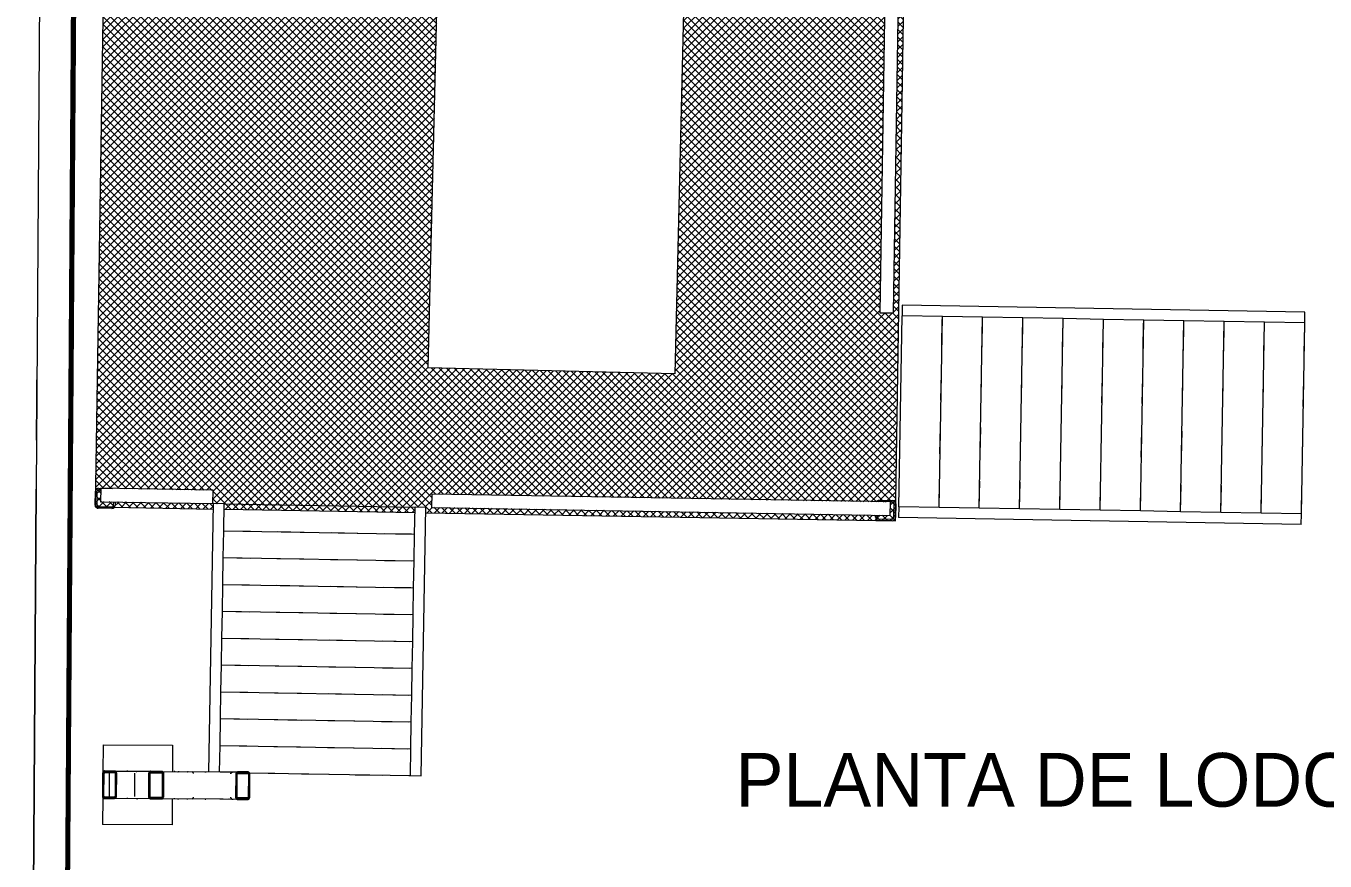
# Model space of a CAD drawing. Header units: metres. Extents: x 3 to 183, y -124 to 10.
# Drawn here: x 24.824 to 29.663, y -86.399 to -83.289 of the extents above; entities that cross this region are included whole.
import ezdxf

# ---------------------------------------------------------------- set-up
doc = ezdxf.new("R2010")
doc.units = ezdxf.units.M
doc.linetypes.add('Overhead', pattern=[0.003969, 0.002381, -0.001587])
for name, color, linetype, lineweight in [('A-FLOR', 7, 'Continuous', 9), ('A-FLOR-HRAL', 7, 'Continuous', 9), ('A-FLOR-PATT', 7, 'Continuous', 9), ('A-GENM', 7, 'Continuous', 9), ('C-TOPO', 7, 'Continuous', 9), ('G-ANNO-TEXT', 7, 'Continuous', 9), ('I-WALL', 7, 'Continuous', 9), ('M-EQPM', 7, 'Continuous', 9), ('S-COLS', 7, 'Continuous', 9), ('S-STRS', 7, 'Continuous', 9)]:
    doc.layers.add(name, color=color, linetype=linetype, lineweight=lineweight)
doc.styles.add('Century Gothic_2', font='GOTHIC.TTF', dxfattribs={"height": 0.2})

# ---------------------------------------------------------------- blocks, each defined once
blk = doc.blocks.new('YADRAN_LASQUEMAS_ARQ_MO_000_SITIO_rvt-1-NFONDO-ESTANQUE EXT')
at = {"layer": 'C-TOPO', "color": 253, "true_color": 0xaaaaaa}
for p, q in [((-99.9059, -84.675), (-99.9054, -84.6066)), ((-99.9054, -84.6066), (-99.9059, -84.675)), ((-99.9054, -84.6066), (-99.9059, -84.675)), ((-99.907, -84.8319), (-99.9059, -84.675)), ((-99.9059, -84.675), (-99.907, -84.8319)), ((-99.9059, -84.675), (-99.907, -84.8319)), ((-99.9254, -87.5602), (-99.9082, -85.0144)), ((-99.9082, -85.0144), (-99.9254, -87.5602))]:
    blk.add_line(p, q, dxfattribs=at)
blk = doc.blocks.new('FP_130-NFONDO-ESTANQUE EXT')
at = {"layer": 'A-GENM', "color": 253, "true_color": 0xaaaaaa}
blk.add_line((0.0186, -0.05), (0.1533, -0.05), dxfattribs=at)
blk = doc.blocks.new('FP_131-NFONDO-ESTANQUE EXT')
at = {"layer": 'A-GENM', "color": 253, "true_color": 0xaaaaaa}
blk.add_line((0.1533, 0.05), (0.0186, 0.05), dxfattribs=at)
blk = doc.blocks.new('FP_132-NFONDO-ESTANQUE EXT')
at = {"layer": 'A-GENM', "color": 9, "true_color": 0xaad4bf}
for p, q in [((0.0094, -0.0499), (0.0101, -0.0503)), ((0.0101, -0.0503), (0.0107, -0.0506)), ((0.0107, -0.0506), (0.0114, -0.0508)), ((0.0114, -0.0508), (0.0121, -0.051)), ((0.0121, -0.051), (0.0128, -0.0511)), ((0.149, -0.0499), (0.1496, -0.0503)), ((0.1496, -0.0503), (0.1503, -0.0506)), ((0.1503, -0.0506), (0.151, -0.0508)), ((0.151, -0.0508), (0.1517, -0.051)), ((0.1517, -0.051), (0.1524, -0.0511)), ((0.2886, -0.0499), (0.2892, -0.0503)), ((0.2892, -0.0503), (0.2899, -0.0506)), ((0.2899, -0.0506), (0.2906, -0.0508)), ((0.2906, -0.0508), (0.2913, -0.051)), ((0.2913, -0.051), (0.292, -0.0511))]:
    blk.add_line(p, q, dxfattribs=at)
blk = doc.blocks.new('FP_133-NFONDO-ESTANQUE EXT')
at = {"layer": 'A-GENM', "color": 9, "true_color": 0xaad4bf}
for p, q in [((0.099, -0.05), (0.0992, -0.0501)), ((0.0992, -0.0501), (0.0993, -0.0502)), ((0.0993, -0.0502), (0.0995, -0.0503)), ((0.0995, -0.0503), (0.0997, -0.0503)), ((0.0997, -0.0503), (0.0999, -0.0504)), ((0.0999, -0.0504), (0.1001, -0.0505)), ((0.1001, -0.0505), (0.1002, -0.0505)), ((0.1002, -0.0505), (0.1004, -0.0506)), ((0.1004, -0.0506), (0.1006, -0.0506)), ((0.1006, -0.0506), (0.1008, -0.0507)), ((0.1008, -0.0507), (0.101, -0.0507)), ((0.101, -0.0507), (0.1012, -0.0508)), ((0.1012, -0.0508), (0.1014, -0.0508)), ((0.1014, -0.0508), (0.1015, -0.0509)), ((0.1015, -0.0509), (0.1017, -0.0509)), ((0.1017, -0.0509), (0.1019, -0.051)), ((0.1019, -0.051), (0.1021, -0.051)), ((0.1021, -0.051), (0.1023, -0.051)), ((0.1023, -0.051), (0.1025, -0.051)), ((0.1025, -0.051), (0.1027, -0.0511)), ((0.1027, -0.0511), (0.1029, -0.0511)), ((0.1029, -0.0511), (0.1031, -0.0511)), ((0.1031, -0.0511), (0.1033, -0.0511)), ((0.1033, -0.0511), (0.1035, -0.0511)), ((0.1035, -0.0511), (0.1037, -0.0512)), ((0.1037, -0.0512), (0.1039, -0.0512)), ((0.1039, -0.0512), (0.104, -0.0512))]:
    blk.add_line(p, q, dxfattribs=at)
blk = doc.blocks.new('FP_134-NFONDO-ESTANQUE EXT')
at = {"layer": 'A-GENM', "color": 9, "true_color": 0xaad4bf}
for p, q in [((0.0647, -0.0511), (0.0645, -0.0512)), ((0.065, -0.0511), (0.0647, -0.0511)), ((0.0653, -0.0511), (0.065, -0.0511)), ((0.0656, -0.0511), (0.0653, -0.0511)), ((0.0658, -0.051), (0.0656, -0.0511)), ((0.0661, -0.051), (0.0658, -0.051)), ((0.0664, -0.0509), (0.0661, -0.051)), ((0.0667, -0.0508), (0.0664, -0.0509)), ((0.0669, -0.0507), (0.0667, -0.0508)), ((0.0672, -0.0506), (0.0669, -0.0507)), ((0.0674, -0.0505), (0.0672, -0.0506)), ((0.0677, -0.0504), (0.0674, -0.0505)), ((0.0679, -0.0503), (0.0677, -0.0504)), ((0.0682, -0.0502), (0.0679, -0.0503)), ((0.0684, -0.0501), (0.0682, -0.0502)), ((0.1524, -0.0511), (0.1521, -0.0512)), ((0.1527, -0.0511), (0.1524, -0.0511)), ((0.1529, -0.0511), (0.1527, -0.0511)), ((0.1532, -0.0511), (0.1529, -0.0511)), ((0.1535, -0.051), (0.1532, -0.0511)), ((0.1538, -0.051), (0.1535, -0.051)), ((0.154, -0.0509), (0.1538, -0.051)), ((0.1543, -0.0508), (0.154, -0.0509)), ((0.1546, -0.0507), (0.1543, -0.0508)), ((0.1548, -0.0506), (0.1546, -0.0507)), ((0.1551, -0.0505), (0.1548, -0.0506)), ((0.1553, -0.0504), (0.1551, -0.0505)), ((0.1556, -0.0503), (0.1553, -0.0504)), ((0.1558, -0.0502), (0.1556, -0.0503)), ((0.1561, -0.0501), (0.1558, -0.0502)), ((0.24, -0.0511), (0.2397, -0.0512)), ((0.2403, -0.0511), (0.24, -0.0511)), ((0.2406, -0.0511), (0.2403, -0.0511)), ((0.2408, -0.0511), (0.2406, -0.0511)), ((0.2411, -0.051), (0.2408, -0.0511)), ((0.2414, -0.051), (0.2411, -0.051)), ((0.2417, -0.0509), (0.2414, -0.051)), ((0.2419, -0.0508), (0.2417, -0.0509)), ((0.2422, -0.0507), (0.2419, -0.0508)), ((0.2425, -0.0506), (0.2422, -0.0507)), ((0.2427, -0.0505), (0.2425, -0.0506)), ((0.243, -0.0504), (0.2427, -0.0505)), ((0.2432, -0.0503), (0.243, -0.0504)), ((0.2435, -0.0502), (0.2432, -0.0503)), ((0.2437, -0.0501), (0.2435, -0.0502))]:
    blk.add_line(p, q, dxfattribs=at)
blk = doc.blocks.new('FP_135-NFONDO-ESTANQUE EXT')
at = {"layer": 'A-GENM', "color": 9, "true_color": 0xaad4bf}
for p, q in [((0.3103, -0.0483), (0.3091, -0.0495)), ((0.3111, -0.0469), (0.3103, -0.0483)), ((0.3117, -0.0453), (0.3111, -0.0469)), ((0.3119, -0.0436), (0.3117, -0.0453)), ((0.3078, -0.0504), (0.3063, -0.051)), ((0.3091, -0.0495), (0.3078, -0.0504)), ((0.4457, -0.0504), (0.4442, -0.051))]:
    blk.add_line(p, q, dxfattribs=at)
at = {"layer": 'A-GENM', "color": 253, "true_color": 0xaaaaaa}
blk.add_line((0.1939, -0.05), (0.4231, -0.05), dxfattribs=at)
blk = doc.blocks.new('FP_136-NFONDO-ESTANQUE EXT')
at = {"layer": 'A-GENM', "color": 253, "true_color": 0xaaaaaa}
blk.add_line((0.424, 0.05), (0.1939, 0.05), dxfattribs=at)
at = {"layer": 'A-GENM', "color": 9, "true_color": 0xaad4bf}
for p, q in [((0.3078, 0.0504), (0.3063, 0.051)), ((0.3091, 0.0495), (0.3078, 0.0504)), ((0.3103, 0.0483), (0.3091, 0.0495)), ((0.4457, 0.0504), (0.4442, 0.051)), ((0.3111, 0.0469), (0.3103, 0.0483)), ((0.3117, 0.0453), (0.3111, 0.0469)), ((0.3119, 0.0436), (0.3117, 0.0453))]:
    blk.add_line(p, q, dxfattribs=at)
blk = doc.blocks.new('FP_137-NFONDO-ESTANQUE EXT')
at = {"layer": 'A-GENM', "color": 9, "true_color": 0xaad4bf}
for p, q in [((0.0647, 0.0511), (0.0645, 0.0512)), ((0.065, 0.0511), (0.0647, 0.0511)), ((0.0653, 0.0511), (0.065, 0.0511)), ((0.0656, 0.0511), (0.0653, 0.0511)), ((0.0658, 0.051), (0.0656, 0.0511)), ((0.0661, 0.051), (0.0658, 0.051)), ((0.0664, 0.0509), (0.0661, 0.051)), ((0.0667, 0.0508), (0.0664, 0.0509)), ((0.0669, 0.0507), (0.0667, 0.0508)), ((0.0672, 0.0506), (0.0669, 0.0507)), ((0.0674, 0.0505), (0.0672, 0.0506)), ((0.0677, 0.0504), (0.0674, 0.0505)), ((0.0679, 0.0503), (0.0677, 0.0504)), ((0.0682, 0.0502), (0.0679, 0.0503)), ((0.0684, 0.0501), (0.0682, 0.0502)), ((0.1524, 0.0511), (0.1521, 0.0512)), ((0.1527, 0.0511), (0.1524, 0.0511)), ((0.1529, 0.0511), (0.1527, 0.0511)), ((0.1532, 0.0511), (0.1529, 0.0511)), ((0.1535, 0.051), (0.1532, 0.0511)), ((0.1538, 0.051), (0.1535, 0.051)), ((0.154, 0.0509), (0.1538, 0.051)), ((0.1543, 0.0508), (0.154, 0.0509)), ((0.1546, 0.0507), (0.1543, 0.0508)), ((0.1548, 0.0506), (0.1546, 0.0507)), ((0.1551, 0.0505), (0.1548, 0.0506)), ((0.1553, 0.0504), (0.1551, 0.0505)), ((0.1556, 0.0503), (0.1553, 0.0504)), ((0.1558, 0.0502), (0.1556, 0.0503)), ((0.1561, 0.0501), (0.1558, 0.0502)), ((0.24, 0.0511), (0.2397, 0.0512)), ((0.2403, 0.0511), (0.24, 0.0511)), ((0.2406, 0.0511), (0.2403, 0.0511)), ((0.2408, 0.0511), (0.2406, 0.0511)), ((0.2411, 0.051), (0.2408, 0.0511)), ((0.2414, 0.051), (0.2411, 0.051)), ((0.2417, 0.0509), (0.2414, 0.051)), ((0.2419, 0.0508), (0.2417, 0.0509)), ((0.2422, 0.0507), (0.2419, 0.0508)), ((0.2425, 0.0506), (0.2422, 0.0507)), ((0.2427, 0.0505), (0.2425, 0.0506)), ((0.243, 0.0504), (0.2427, 0.0505)), ((0.2432, 0.0503), (0.243, 0.0504)), ((0.2435, 0.0502), (0.2432, 0.0503)), ((0.2437, 0.0501), (0.2435, 0.0502))]:
    blk.add_line(p, q, dxfattribs=at)
blk = doc.blocks.new('FP_138-NFONDO-ESTANQUE EXT')
at = {"layer": 'A-GENM', "color": 9, "true_color": 0xaad4bf}
for p, q in [((0.099, 0.05), (0.0992, 0.0501)), ((0.0992, 0.0501), (0.0993, 0.0502)), ((0.0993, 0.0502), (0.0995, 0.0503)), ((0.0995, 0.0503), (0.0997, 0.0503)), ((0.0997, 0.0503), (0.0999, 0.0504)), ((0.0999, 0.0504), (0.1001, 0.0505)), ((0.1001, 0.0505), (0.1002, 0.0505)), ((0.1002, 0.0505), (0.1004, 0.0506)), ((0.1004, 0.0506), (0.1006, 0.0506)), ((0.1006, 0.0506), (0.1008, 0.0507)), ((0.1008, 0.0507), (0.101, 0.0507)), ((0.101, 0.0507), (0.1012, 0.0508)), ((0.1012, 0.0508), (0.1014, 0.0508)), ((0.1014, 0.0508), (0.1015, 0.0509)), ((0.1015, 0.0509), (0.1017, 0.0509)), ((0.1017, 0.0509), (0.1019, 0.051)), ((0.1019, 0.051), (0.1021, 0.051)), ((0.1021, 0.051), (0.1023, 0.051)), ((0.1023, 0.051), (0.1025, 0.051)), ((0.1025, 0.051), (0.1027, 0.0511)), ((0.1027, 0.0511), (0.1029, 0.0511)), ((0.1029, 0.0511), (0.1031, 0.0511)), ((0.1031, 0.0511), (0.1033, 0.0511)), ((0.1033, 0.0511), (0.1035, 0.0511)), ((0.1035, 0.0511), (0.1037, 0.0512)), ((0.1037, 0.0512), (0.1039, 0.0512)), ((0.1039, 0.0512), (0.104, 0.0512))]:
    blk.add_line(p, q, dxfattribs=at)
blk = doc.blocks.new('FP_139-NFONDO-ESTANQUE EXT')
at = {"layer": 'A-GENM', "color": 9, "true_color": 0xaad4bf}
for p, q in [((0.0094, 0.0499), (0.0101, 0.0503)), ((0.0101, 0.0503), (0.0107, 0.0506)), ((0.0107, 0.0506), (0.0114, 0.0508)), ((0.0114, 0.0508), (0.0121, 0.051)), ((0.0121, 0.051), (0.0128, 0.0511)), ((0.149, 0.0499), (0.1496, 0.0503)), ((0.1496, 0.0503), (0.1503, 0.0506)), ((0.1503, 0.0506), (0.151, 0.0508)), ((0.151, 0.0508), (0.1517, 0.051)), ((0.1517, 0.051), (0.1524, 0.0511)), ((0.2886, 0.0499), (0.2892, 0.0503)), ((0.2892, 0.0503), (0.2899, 0.0506)), ((0.2899, 0.0506), (0.2906, 0.0508)), ((0.2906, 0.0508), (0.2913, 0.051)), ((0.2913, 0.051), (0.292, 0.0511))]:
    blk.add_line(p, q, dxfattribs=at)
blk = doc.blocks.new('FP_140-NFONDO-ESTANQUE EXT')
at = {"layer": 'A-GENM', "color": 9, "true_color": 0xaad4bf}
for p, q in [((0.4508, -0.0436), (0.4508, -0.0438)), ((0.4508, -0.0438), (0.4508, -0.0439)), ((0.4508, -0.0439), (0.4509, -0.0441)), ((0.4509, -0.0441), (0.4509, -0.0442)), ((0.4509, -0.0442), (0.4509, -0.0443)), ((0.4509, -0.0443), (0.451, -0.0445)), ((0.451, -0.0445), (0.451, -0.0446)), ((0.451, -0.0446), (0.4511, -0.0448)), ((0.4511, -0.0448), (0.4511, -0.0449)), ((0.4511, -0.0449), (0.4512, -0.045)), ((0.4512, -0.045), (0.4513, -0.0452)), ((0.4513, -0.0452), (0.4513, -0.0453)), ((0.4513, -0.0453), (0.4514, -0.0455)), ((0.4514, -0.0455), (0.4515, -0.0456)), ((0.4515, -0.0456), (0.4515, -0.0457)), ((0.4515, -0.0457), (0.4516, -0.0459)), ((0.4516, -0.0459), (0.4517, -0.046)), ((0.4517, -0.046), (0.4517, -0.0461)), ((0.4517, -0.0461), (0.4518, -0.0463)), ((0.4518, -0.0463), (0.4519, -0.0464)), ((0.4519, -0.0464), (0.452, -0.0465)), ((0.452, -0.0465), (0.4521, -0.0466)), ((0.4521, -0.0466), (0.4522, -0.0468)), ((0.4522, -0.0468), (0.4523, -0.0469)), ((0.4523, -0.0469), (0.4524, -0.047)), ((0.4524, -0.047), (0.4525, -0.0472)), ((0.4525, -0.0472), (0.4526, -0.0473)), ((0.4526, -0.0473), (0.4527, -0.0474)), ((0.4527, -0.0474), (0.4528, -0.0475)), ((0.4528, -0.0475), (0.4529, -0.0476)), ((0.4529, -0.0476), (0.453, -0.0478)), ((0.453, -0.0478), (0.4531, -0.0479)), ((0.4531, -0.0479), (0.4532, -0.048)), ((0.4532, -0.048), (0.4533, -0.0481)), ((0.4533, -0.0481), (0.4534, -0.0482)), ((0.4534, -0.0482), (0.4535, -0.0483)), ((0.4535, -0.0483), (0.4537, -0.0484)), ((0.1523, -0.05), (0.1524, -0.0501)), ((0.1524, -0.0501), (0.1526, -0.0502)), ((0.1526, -0.0502), (0.1527, -0.0502)), ((0.1527, -0.0502), (0.1529, -0.0503)), ((0.1529, -0.0503), (0.153, -0.0504)), ((0.153, -0.0504), (0.1532, -0.0504)), ((0.1532, -0.0504), (0.1533, -0.0505)), ((0.1533, -0.0505), (0.1535, -0.0505)), ((0.1535, -0.0505), (0.1537, -0.0506)), ((0.1537, -0.0506), (0.1538, -0.0506)), ((0.1538, -0.0506), (0.154, -0.0507)), ((0.154, -0.0507), (0.1541, -0.0507)), ((0.1541, -0.0507), (0.1543, -0.0508)), ((0.1543, -0.0508), (0.1545, -0.0508)), ((0.1545, -0.0508), (0.1546, -0.0509)), ((0.1546, -0.0509), (0.1548, -0.0509)), ((0.1548, -0.0509), (0.155, -0.0509)), ((0.155, -0.0509), (0.1551, -0.051)), ((0.1551, -0.051), (0.1553, -0.051)), ((0.1553, -0.051), (0.1555, -0.051)), ((0.1555, -0.051), (0.1557, -0.0511)), ((0.1557, -0.0511), (0.1558, -0.0511)), ((0.1558, -0.0511), (0.156, -0.0511)), ((0.156, -0.0511), (0.1562, -0.0511)), ((0.1562, -0.0511), (0.1563, -0.0511)), ((0.1563, -0.0511), (0.1565, -0.0511)), ((0.1565, -0.0511), (0.1567, -0.0512)), ((0.1567, -0.0512), (0.1569, -0.0512)), ((0.1569, -0.0512), (0.157, -0.0512)), ((0.2535, -0.05), (0.2536, -0.0501)), ((0.2536, -0.0501), (0.2538, -0.0502)), ((0.2538, -0.0502), (0.254, -0.0502)), ((0.254, -0.0502), (0.2541, -0.0503)), ((0.2541, -0.0503), (0.2543, -0.0504)), ((0.2543, -0.0504), (0.2544, -0.0504)), ((0.2544, -0.0504), (0.2546, -0.0505)), ((0.2546, -0.0505), (0.2547, -0.0505)), ((0.2547, -0.0505), (0.2549, -0.0506)), ((0.2549, -0.0506), (0.2551, -0.0506)), ((0.2551, -0.0506), (0.2552, -0.0507)), ((0.2552, -0.0507), (0.2554, -0.0507)), ((0.2554, -0.0507), (0.2556, -0.0508)), ((0.2556, -0.0508), (0.2557, -0.0508)), ((0.2557, -0.0508), (0.2559, -0.0509)), ((0.2559, -0.0509), (0.2561, -0.0509)), ((0.2561, -0.0509), (0.2562, -0.0509)), ((0.2562, -0.0509), (0.2564, -0.051)), ((0.2564, -0.051), (0.2566, -0.051)), ((0.2566, -0.051), (0.2567, -0.051)), ((0.2567, -0.051), (0.2569, -0.0511)), ((0.2569, -0.0511), (0.2571, -0.0511)), ((0.2571, -0.0511), (0.2572, -0.0511)), ((0.2572, -0.0511), (0.2574, -0.0511)), ((0.2574, -0.0511), (0.2576, -0.0511)), ((0.2576, -0.0511), (0.2578, -0.0511)), ((0.2578, -0.0511), (0.2579, -0.0512)), ((0.2579, -0.0512), (0.2581, -0.0512)), ((0.2581, -0.0512), (0.2583, -0.0512)), ((0.3547, -0.05), (0.3549, -0.0501)), ((0.3549, -0.0501), (0.355, -0.0502)), ((0.355, -0.0502), (0.3552, -0.0502)), ((0.3552, -0.0502), (0.3554, -0.0503)), ((0.3554, -0.0503), (0.3555, -0.0504)), ((0.3555, -0.0504), (0.3557, -0.0504)), ((0.3557, -0.0504), (0.3558, -0.0505)), ((0.3558, -0.0505), (0.356, -0.0505)), ((0.356, -0.0505), (0.3561, -0.0506)), ((0.3561, -0.0506), (0.3563, -0.0506)), ((0.3563, -0.0506), (0.3565, -0.0507)), ((0.3565, -0.0507), (0.3566, -0.0507)), ((0.3566, -0.0507), (0.3568, -0.0508)), ((0.3568, -0.0508), (0.357, -0.0508)), ((0.357, -0.0508), (0.3571, -0.0509)), ((0.3571, -0.0509), (0.3573, -0.0509)), ((0.3573, -0.0509), (0.3575, -0.0509)), ((0.3575, -0.0509), (0.3576, -0.051)), ((0.3576, -0.051), (0.3578, -0.051)), ((0.3578, -0.051), (0.358, -0.051)), ((0.358, -0.051), (0.3581, -0.0511)), ((0.3581, -0.0511), (0.3583, -0.0511)), ((0.3583, -0.0511), (0.3585, -0.0511)), ((0.3585, -0.0511), (0.3587, -0.0511)), ((0.3587, -0.0511), (0.3588, -0.0511)), ((0.3588, -0.0511), (0.359, -0.0511)), ((0.359, -0.0511), (0.3592, -0.0512)), ((0.3592, -0.0512), (0.3593, -0.0512)), ((0.3593, -0.0512), (0.3595, -0.0512)), ((0.4537, -0.0484), (0.4538, -0.0485)), ((0.4538, -0.0485), (0.4539, -0.0487)), ((0.4539, -0.0487), (0.454, -0.0488)), ((0.454, -0.0488), (0.4542, -0.0489)), ((0.4542, -0.0489), (0.4543, -0.049)), ((0.4543, -0.049), (0.4544, -0.0491)), ((0.4544, -0.0491), (0.4546, -0.0492)), ((0.4546, -0.0492), (0.4547, -0.0493)), ((0.4547, -0.0493), (0.4548, -0.0493)), ((0.4548, -0.0493), (0.455, -0.0494)), ((0.455, -0.0494), (0.4551, -0.0495)), ((0.4551, -0.0495), (0.4553, -0.0496)), ((0.4553, -0.0496), (0.4554, -0.0497)), ((0.4554, -0.0497), (0.4555, -0.0498)), ((0.4555, -0.0498), (0.4557, -0.0499)), ((0.4557, -0.0499), (0.4558, -0.0499)), ((0.4558, -0.0499), (0.456, -0.05)), ((0.456, -0.05), (0.4561, -0.0501)), ((0.4561, -0.0501), (0.4563, -0.0502)), ((0.4563, -0.0502), (0.4564, -0.0502)), ((0.4564, -0.0502), (0.4566, -0.0503)), ((0.4566, -0.0503), (0.4568, -0.0504)), ((0.4568, -0.0504), (0.4569, -0.0504)), ((0.4569, -0.0504), (0.4571, -0.0505)), ((0.4571, -0.0505), (0.4572, -0.0505)), ((0.4572, -0.0505), (0.4574, -0.0506)), ((0.4574, -0.0506), (0.4576, -0.0506)), ((0.4576, -0.0506), (0.4577, -0.0507)), ((0.4577, -0.0507), (0.4579, -0.0507)), ((0.4579, -0.0507), (0.458, -0.0508)), ((0.458, -0.0508), (0.4582, -0.0508)), ((0.4582, -0.0508), (0.4584, -0.0509)), ((0.4584, -0.0509), (0.4585, -0.0509)), ((0.4585, -0.0509), (0.4587, -0.0509)), ((0.4587, -0.0509), (0.4589, -0.051)), ((0.4589, -0.051), (0.459, -0.051)), ((0.459, -0.051), (0.4592, -0.051)), ((0.4592, -0.051), (0.4594, -0.0511)), ((0.4594, -0.0511), (0.4596, -0.0511)), ((0.4596, -0.0511), (0.4597, -0.0511)), ((0.4597, -0.0511), (0.4599, -0.0511)), ((0.4599, -0.0511), (0.4601, -0.0511)), ((0.4601, -0.0511), (0.4602, -0.0511)), ((0.4602, -0.0511), (0.4604, -0.0512)), ((0.4604, -0.0512), (0.4606, -0.0512)), ((0.4606, -0.0512), (0.4608, -0.0512))]:
    blk.add_line(p, q, dxfattribs=at)
at = {"layer": 'A-GENM', "color": 253, "true_color": 0xaaaaaa}
blk.add_line((0.4114, -0.05), (0.4774, -0.05), dxfattribs=at)
blk = doc.blocks.new('FP_141-NFONDO-ESTANQUE EXT')
at = {"layer": 'A-GENM', "color": 9, "true_color": 0xaad4bf}
for p, q in [((0.1523, 0.05), (0.1524, 0.0501)), ((0.1524, 0.0501), (0.1526, 0.0502)), ((0.1526, 0.0502), (0.1527, 0.0502)), ((0.1527, 0.0502), (0.1529, 0.0503)), ((0.1529, 0.0503), (0.153, 0.0504)), ((0.153, 0.0504), (0.1532, 0.0504)), ((0.1532, 0.0504), (0.1533, 0.0505)), ((0.1533, 0.0505), (0.1535, 0.0505)), ((0.1535, 0.0505), (0.1537, 0.0506)), ((0.1537, 0.0506), (0.1538, 0.0506)), ((0.1538, 0.0506), (0.154, 0.0507)), ((0.154, 0.0507), (0.1541, 0.0507)), ((0.1541, 0.0507), (0.1543, 0.0508)), ((0.1543, 0.0508), (0.1545, 0.0508)), ((0.1545, 0.0508), (0.1546, 0.0509)), ((0.1546, 0.0509), (0.1548, 0.0509)), ((0.1548, 0.0509), (0.155, 0.0509)), ((0.155, 0.0509), (0.1551, 0.051)), ((0.1551, 0.051), (0.1553, 0.051)), ((0.1553, 0.051), (0.1555, 0.051)), ((0.1555, 0.051), (0.1557, 0.0511)), ((0.1557, 0.0511), (0.1558, 0.0511)), ((0.1558, 0.0511), (0.156, 0.0511)), ((0.156, 0.0511), (0.1562, 0.0511)), ((0.1562, 0.0511), (0.1563, 0.0511)), ((0.1563, 0.0511), (0.1565, 0.0511)), ((0.1565, 0.0511), (0.1567, 0.0512)), ((0.1567, 0.0512), (0.1569, 0.0512)), ((0.1569, 0.0512), (0.157, 0.0512)), ((0.2535, 0.05), (0.2536, 0.0501)), ((0.2536, 0.0501), (0.2538, 0.0502)), ((0.2538, 0.0502), (0.254, 0.0502)), ((0.254, 0.0502), (0.2541, 0.0503)), ((0.2541, 0.0503), (0.2543, 0.0504)), ((0.2543, 0.0504), (0.2544, 0.0504)), ((0.2544, 0.0504), (0.2546, 0.0505)), ((0.2546, 0.0505), (0.2547, 0.0505)), ((0.2547, 0.0505), (0.2549, 0.0506)), ((0.2549, 0.0506), (0.2551, 0.0506)), ((0.2551, 0.0506), (0.2552, 0.0507)), ((0.2552, 0.0507), (0.2554, 0.0507)), ((0.2554, 0.0507), (0.2556, 0.0508)), ((0.2556, 0.0508), (0.2557, 0.0508)), ((0.2557, 0.0508), (0.2559, 0.0509)), ((0.2559, 0.0509), (0.2561, 0.0509)), ((0.2561, 0.0509), (0.2562, 0.0509)), ((0.2562, 0.0509), (0.2564, 0.051)), ((0.2564, 0.051), (0.2566, 0.051)), ((0.2566, 0.051), (0.2567, 0.051)), ((0.2567, 0.051), (0.2569, 0.0511)), ((0.2569, 0.0511), (0.2571, 0.0511)), ((0.2571, 0.0511), (0.2572, 0.0511)), ((0.2572, 0.0511), (0.2574, 0.0511)), ((0.2574, 0.0511), (0.2576, 0.0511)), ((0.2576, 0.0511), (0.2578, 0.0511)), ((0.2578, 0.0511), (0.2579, 0.0512)), ((0.2579, 0.0512), (0.2581, 0.0512)), ((0.2581, 0.0512), (0.2583, 0.0512)), ((0.3547, 0.05), (0.3549, 0.0501)), ((0.3549, 0.0501), (0.355, 0.0502)), ((0.355, 0.0502), (0.3552, 0.0502)), ((0.3552, 0.0502), (0.3554, 0.0503)), ((0.3554, 0.0503), (0.3555, 0.0504)), ((0.3555, 0.0504), (0.3557, 0.0504)), ((0.3557, 0.0504), (0.3558, 0.0505)), ((0.3558, 0.0505), (0.356, 0.0505)), ((0.356, 0.0505), (0.3561, 0.0506)), ((0.3561, 0.0506), (0.3563, 0.0506)), ((0.3563, 0.0506), (0.3565, 0.0507)), ((0.3565, 0.0507), (0.3566, 0.0507)), ((0.3566, 0.0507), (0.3568, 0.0508)), ((0.3568, 0.0508), (0.357, 0.0508)), ((0.357, 0.0508), (0.3571, 0.0509)), ((0.3571, 0.0509), (0.3573, 0.0509)), ((0.3573, 0.0509), (0.3575, 0.0509)), ((0.3575, 0.0509), (0.3576, 0.051)), ((0.3576, 0.051), (0.3578, 0.051)), ((0.3578, 0.051), (0.358, 0.051)), ((0.358, 0.051), (0.3581, 0.0511)), ((0.3581, 0.0511), (0.3583, 0.0511)), ((0.3583, 0.0511), (0.3585, 0.0511)), ((0.3585, 0.0511), (0.3587, 0.0511)), ((0.3587, 0.0511), (0.3588, 0.0511)), ((0.3588, 0.0511), (0.359, 0.0511)), ((0.359, 0.0511), (0.3592, 0.0512)), ((0.3592, 0.0512), (0.3593, 0.0512)), ((0.3593, 0.0512), (0.3595, 0.0512)), ((0.4535, 0.0483), (0.4537, 0.0484)), ((0.4537, 0.0484), (0.4538, 0.0485)), ((0.4538, 0.0485), (0.4539, 0.0487)), ((0.4539, 0.0487), (0.454, 0.0488)), ((0.454, 0.0488), (0.4542, 0.0489)), ((0.4542, 0.0489), (0.4543, 0.049)), ((0.4543, 0.049), (0.4544, 0.0491)), ((0.4544, 0.0491), (0.4546, 0.0492)), ((0.4546, 0.0492), (0.4547, 0.0493)), ((0.4547, 0.0493), (0.4548, 0.0493)), ((0.4548, 0.0493), (0.455, 0.0494)), ((0.455, 0.0494), (0.4551, 0.0495)), ((0.4551, 0.0495), (0.4553, 0.0496)), ((0.4553, 0.0496), (0.4554, 0.0497)), ((0.4554, 0.0497), (0.4555, 0.0498)), ((0.4555, 0.0498), (0.4557, 0.0499)), ((0.4557, 0.0499), (0.4558, 0.0499)), ((0.4558, 0.0499), (0.456, 0.05)), ((0.456, 0.05), (0.4561, 0.0501)), ((0.4561, 0.0501), (0.4563, 0.0502)), ((0.4563, 0.0502), (0.4564, 0.0502)), ((0.4564, 0.0502), (0.4566, 0.0503)), ((0.4566, 0.0503), (0.4568, 0.0504)), ((0.4568, 0.0504), (0.4569, 0.0504)), ((0.4569, 0.0504), (0.4571, 0.0505)), ((0.4571, 0.0505), (0.4572, 0.0505)), ((0.4572, 0.0505), (0.4574, 0.0506)), ((0.4574, 0.0506), (0.4576, 0.0506)), ((0.4576, 0.0506), (0.4577, 0.0507)), ((0.4577, 0.0507), (0.4579, 0.0507)), ((0.4579, 0.0507), (0.458, 0.0508)), ((0.458, 0.0508), (0.4582, 0.0508)), ((0.4582, 0.0508), (0.4584, 0.0509)), ((0.4584, 0.0509), (0.4585, 0.0509)), ((0.4585, 0.0509), (0.4587, 0.0509)), ((0.4587, 0.0509), (0.4589, 0.051)), ((0.4589, 0.051), (0.459, 0.051)), ((0.459, 0.051), (0.4592, 0.051)), ((0.4592, 0.051), (0.4594, 0.0511)), ((0.4594, 0.0511), (0.4596, 0.0511)), ((0.4596, 0.0511), (0.4597, 0.0511)), ((0.4597, 0.0511), (0.4599, 0.0511)), ((0.4599, 0.0511), (0.4601, 0.0511)), ((0.4601, 0.0511), (0.4602, 0.0511)), ((0.4602, 0.0511), (0.4604, 0.0512)), ((0.4604, 0.0512), (0.4606, 0.0512)), ((0.4606, 0.0512), (0.4608, 0.0512)), ((0.4508, 0.0439), (0.4509, 0.0441)), ((0.4508, 0.0438), (0.4508, 0.0439)), ((0.4508, 0.0436), (0.4508, 0.0438)), ((0.4509, 0.0443), (0.451, 0.0445)), ((0.4509, 0.0442), (0.4509, 0.0443)), ((0.4509, 0.0441), (0.4509, 0.0442)), ((0.451, 0.0446), (0.4511, 0.0448)), ((0.451, 0.0445), (0.451, 0.0446)), ((0.4511, 0.0449), (0.4512, 0.045)), ((0.4511, 0.0448), (0.4511, 0.0449)), ((0.4512, 0.045), (0.4513, 0.0452)), ((0.4513, 0.0453), (0.4514, 0.0455)), ((0.4513, 0.0452), (0.4513, 0.0453)), ((0.4514, 0.0455), (0.4515, 0.0456)), ((0.4515, 0.0457), (0.4516, 0.0459)), ((0.4515, 0.0456), (0.4515, 0.0457)), ((0.4516, 0.0459), (0.4517, 0.046)), ((0.4517, 0.0461), (0.4518, 0.0463)), ((0.4517, 0.046), (0.4517, 0.0461)), ((0.4518, 0.0463), (0.4519, 0.0464)), ((0.4519, 0.0464), (0.452, 0.0465)), ((0.452, 0.0465), (0.4521, 0.0466)), ((0.4521, 0.0466), (0.4522, 0.0468)), ((0.4522, 0.0468), (0.4523, 0.0469)), ((0.4523, 0.0469), (0.4524, 0.047)), ((0.4524, 0.047), (0.4525, 0.0472)), ((0.4525, 0.0472), (0.4526, 0.0473)), ((0.4526, 0.0473), (0.4527, 0.0474)), ((0.4527, 0.0474), (0.4528, 0.0475)), ((0.4528, 0.0475), (0.4529, 0.0476)), ((0.4529, 0.0476), (0.453, 0.0478)), ((0.453, 0.0478), (0.4531, 0.0479)), ((0.4531, 0.0479), (0.4532, 0.048)), ((0.4532, 0.048), (0.4533, 0.0481)), ((0.4533, 0.0481), (0.4534, 0.0482)), ((0.4534, 0.0482), (0.4535, 0.0483))]:
    blk.add_line(p, q, dxfattribs=at)
at = {"layer": 'A-GENM', "color": 253, "true_color": 0xaaaaaa}
blk.add_line((0.4774, 0.05), (0.4117, 0.05), dxfattribs=at)
blk = doc.blocks.new('M_Cercha-Bodega - M_Cercha-Bodega-V119-NFONDO-ESTANQUE EXT')
at = {"layer": 'A-GENM', "true_color": 0xaad4bf}
h = blk.add_hatch(dxfattribs=at)
h.set_pattern_fill('FP_9', color=9, style=0, pattern_type=2)
h.set_pattern_definition([(0, (-0.45578, 0), (0, 0.35), [])])
h.paths.add_polyline_path([(0, -0.0436), (-0.0006, 0.0436), (-0.0218, 0.0435), (-0.0209, -0.0436), (0, -0.0436)])
h = blk.add_hatch(dxfattribs=at)
h.set_pattern_fill('FP_3', color=9, style=0, pattern_type=2)
h.set_pattern_definition([(270, (0.6096, 0), (0.35, 2e-17), [])])
h.paths.add_polyline_path([(0.1464, -0.0436), (0.1458, 0.0436), (0.025, 0.0436), (0.0256, -0.0436), (0.1056, -0.0436)])
h.paths.add_polyline_path([(0.0218, -0.0436), (0.0209, 0.0436), (0, 0.0435), (0, -0.0436), (0.0209, -0.0436)])
h = blk.add_hatch(dxfattribs=at)
h.set_pattern_fill('FP_10', color=9, style=0, pattern_type=2)
h.set_pattern_definition([(180, (1.327, 0), (-4e-17, -0.35), [])])
h.paths.add_polyline_path([(0.1973, -0.0436), (0.1968, 0.0436), (0.1499, 0.0436), (0.1509, -0.0436), (0.1963, -0.0436)])
h = blk.add_hatch(dxfattribs=at)
h.set_pattern_fill('FP_8', color=9, style=0, pattern_type=2)
h.set_pattern_definition([(180, (1.37, 0), (-4e-17, -0.35), [])])
h.paths.add_polyline_path([(0.4177, -0.0436), (0.4177, 0.0436), (0.2008, 0.0436), (0.2008, -0.0436), (0.4177, -0.0436)])
h = blk.add_hatch(dxfattribs=at)
h.set_pattern_fill('FP_11', color=9, style=0, pattern_type=2)
h.set_pattern_definition([(0, (0.15437, 0), (0, 0.35), [])])
h.paths.add_polyline_path([(0.471, -0.0436), (0.471, 0.0436), (0.4177, 0.0434), (0.4177, -0.0436), (0.4536, -0.0436)])
h = blk.add_hatch(dxfattribs=at)
h.set_pattern_fill('FP_12', color=9, style=0, pattern_type=2)
h.set_pattern_definition([(0, (0.20093, 0), (0, 0.35), [])])
h.paths.add_polyline_path([(0.5181, -0.0436), (0.5181, 0.0436), (0.4742, 0.0433), (0.4748, -0.0436), (0.518, -0.0436)])
at = {"layer": 'A-GENM', "color": 253, "true_color": 0xaaaaaa}
for p, q in [((-0.025, 0.1488), (0.2337, 0.1488)), ((-0.025, 0.1488), (-0.025, 0.0471)), ((0.2337, 0.1488), (0.2337, 0.0498)), ((-0.0261, 0.0436), (-0.0261, -0.0436)), ((0, 0.0468), (0, 0.0436)), ((0, -0.0436), (0, 0.0436)), ((-0.025, -0.0471), (-0.025, -0.1476)), ((0, -0.0436), (0, -0.0468)), ((0.2337, -0.0498), (0.2337, -0.1476)), ((0.2337, -0.1476), (-0.025, -0.1476))]:
    blk.add_line(p, q, dxfattribs=at)
at = {"layer": 'A-GENM', "color": 253, "lineweight": 25, "true_color": 0xaaaaaa}
for p, q in [((0.0186, 0.05), (-0.0186, 0.05)), ((0.1939, 0.05), (0.1533, 0.05)), ((0.5149, 0.05), (0.4774, 0.05)), ((-0.025, 0.0436), (-0.025, -0.0436)), ((-0.0218, -0.0436), (-0.0218, 0.0436)), ((-0.0186, 0.0468), (0.0186, 0.0468)), ((0.0218, 0.0436), (0.0218, -0.0436)), ((0.025, -0.0436), (0.025, 0.0436)), ((0.1464, 0.0436), (0.1464, -0.0436)), ((0.1499, -0.0436), (0.1499, 0.0436)), ((0.1533, 0.0468), (0.1939, 0.0468)), ((0.1973, 0.0436), (0.1973, -0.0436)), ((0.2008, -0.0436), (0.2008, 0.0436)), ((0.471, 0.0436), (0.471, -0.0436)), ((0.4742, -0.0436), (0.4742, 0.0436)), ((0.4774, 0.0468), (0.5149, 0.0468)), ((0.5181, 0.0436), (0.5181, -0.0436)), ((0.5213, -0.0436), (0.5213, 0.0436)), ((0.0186, -0.0468), (-0.0186, -0.0468)), ((0.1939, -0.0468), (0.1533, -0.0468)), ((0.5149, -0.0468), (0.4774, -0.0468)), ((-0.0186, -0.05), (0.0186, -0.05)), ((0.1533, -0.05), (0.1939, -0.05)), ((0.4774, -0.05), (0.5149, -0.05))]:
    blk.add_line(p, q, dxfattribs=at)
at = {"layer": 'A-GENM', "color": 253, "lineweight": 25, "true_color": 0xaaaaaa, "flags": 128}
for points in [[(0.1533, 0.05), (0.1518, 0.0498), (0.1503, 0.0494), (0.149, 0.0486), (0.1479, 0.0476), (0.1471, 0.0464), (0.1466, 0.0451), (0.1464, 0.0436)], [(0.2008, 0.0436), (0.2006, 0.0451), (0.2001, 0.0464), (0.1993, 0.0476), (0.1982, 0.0486), (0.1969, 0.0494), (0.1954, 0.0498), (0.1939, 0.05)], [(0.4774, 0.05), (0.476, 0.0498), (0.4746, 0.0494), (0.4734, 0.0486), (0.4724, 0.0476), (0.4716, 0.0464), (0.4712, 0.0451), (0.471, 0.0436)], [(0.5213, 0.0436), (0.5211, 0.0451), (0.5206, 0.0464), (0.5199, 0.0476), (0.5189, 0.0486), (0.5177, 0.0494), (0.5163, 0.0498), (0.5149, 0.05)], [(0.1499, 0.0436), (0.15, 0.0443), (0.1502, 0.045), (0.1506, 0.0456), (0.1512, 0.0461), (0.1518, 0.0465), (0.1526, 0.0467), (0.1533, 0.0468)], [(0.1939, 0.0468), (0.1947, 0.0467), (0.1954, 0.0465), (0.196, 0.0461), (0.1966, 0.0456), (0.197, 0.045), (0.1973, 0.0443), (0.1973, 0.0436)], [(0.4742, 0.0436), (0.4743, 0.0443), (0.4745, 0.045), (0.4749, 0.0456), (0.4754, 0.0461), (0.476, 0.0465), (0.4767, 0.0467), (0.4774, 0.0468)], [(0.5149, 0.0468), (0.5156, 0.0467), (0.5163, 0.0465), (0.5169, 0.0461), (0.5174, 0.0456), (0.5178, 0.045), (0.518, 0.0443), (0.5181, 0.0436)], [(0.1464, -0.0436), (0.1466, -0.0451), (0.1471, -0.0464), (0.1479, -0.0476), (0.149, -0.0486), (0.1503, -0.0494), (0.1518, -0.0498), (0.1533, -0.05)], [(0.1533, -0.0468), (0.1526, -0.0467), (0.1518, -0.0465), (0.1512, -0.0461), (0.1506, -0.0456), (0.1502, -0.045), (0.15, -0.0443), (0.1499, -0.0436)], [(0.1939, -0.05), (0.1954, -0.0498), (0.1969, -0.0494), (0.1982, -0.0486), (0.1993, -0.0476), (0.2001, -0.0464), (0.2006, -0.0451), (0.2008, -0.0436)], [(0.1973, -0.0436), (0.1973, -0.0443), (0.197, -0.045), (0.1966, -0.0456), (0.196, -0.0461), (0.1954, -0.0465), (0.1947, -0.0467), (0.1939, -0.0468)], [(0.471, -0.0436), (0.4712, -0.0451), (0.4716, -0.0464), (0.4724, -0.0476), (0.4734, -0.0486), (0.4746, -0.0494), (0.476, -0.0498), (0.4774, -0.05)], [(0.4774, -0.0468), (0.4767, -0.0467), (0.476, -0.0465), (0.4754, -0.0461), (0.4749, -0.0456), (0.4745, -0.045), (0.4743, -0.0443), (0.4742, -0.0436)], [(0.5149, -0.05), (0.5163, -0.0498), (0.5177, -0.0494), (0.5189, -0.0486), (0.5199, -0.0476), (0.5206, -0.0464), (0.5211, -0.0451), (0.5213, -0.0436)], [(0.5181, -0.0436), (0.518, -0.0443), (0.5178, -0.045), (0.5174, -0.0456), (0.5169, -0.0461), (0.5163, -0.0465), (0.5156, -0.0467), (0.5149, -0.0468)]]:
    blk.add_lwpolyline(points, dxfattribs=at)
at = {"layer": 'A-GENM', "color": 253, "lineweight": 25, "true_color": 0xaaaaaa}
for centre, radius, start, end in [((-0.0186, 0.0436), 0.00636, 90, 180), ((0.0186, 0.0436), 0.00636, 360, 90), ((-0.0186, 0.0436), 0.00318, 90, 180), ((0.0186, 0.0436), 0.00318, 360, 90), ((-0.0186, -0.0436), 0.00636, 180, 270), ((-0.0186, -0.0436), 0.00318, 180, 270), ((0.0186, -0.0436), 0.00636, 270, 360), ((0.0186, -0.0436), 0.00318, 270, 0)]:
    blk.add_arc(centre, radius, start, end, dxfattribs=at)
at = {"layer": 'A-GENM', "color": 253, "true_color": 0xaaaaaa}
for points, knots in [([(-0.0195, 0.05), (-0.0201, 0.05), (-0.0212, 0.0499), (-0.0229, 0.0492), (-0.0243, 0.0482), (-0.0257, 0.0464), (-0.0261, 0.0448), (-0.0261, 0.0436)], [0, 0, 0, 0, 0.166667, 0.333333, 0.5, 0.666667, 1, 1, 1, 1]), ([(-0.0261, -0.0436), (-0.0261, -0.0448), (-0.0257, -0.0464), (-0.0243, -0.0482), (-0.0229, -0.0492), (-0.0212, -0.0499), (-0.0201, -0.05), (-0.0195, -0.05)], [0, 0, 0, 0, 0.333333, 0.5, 0.666667, 0.833333, 1, 1, 1, 1])]:
    blk.add_open_spline(points, degree=3, knots=knots, dxfattribs=at)
for name in ['FP_139-NFONDO-ESTANQUE EXT', 'FP_131-NFONDO-ESTANQUE EXT', 'FP_137-NFONDO-ESTANQUE EXT', 'FP_138-NFONDO-ESTANQUE EXT', 'FP_141-NFONDO-ESTANQUE EXT', 'FP_136-NFONDO-ESTANQUE EXT', 'FP_140-NFONDO-ESTANQUE EXT', 'FP_135-NFONDO-ESTANQUE EXT', 'FP_132-NFONDO-ESTANQUE EXT', 'FP_130-NFONDO-ESTANQUE EXT', 'FP_134-NFONDO-ESTANQUE EXT', 'FP_133-NFONDO-ESTANQUE EXT']:
    blk.add_blockref(name, (0, 0), dxfattribs=at)
blk = doc.blocks.new('YADRAN_LASQUEMAS_ARQ_MO_006_E02_rvt-1-NFONDO-ESTANQUE EXT')
at = {"layer": 'A-FLOR'}
for p, q in [((-99.8772, -80.4177), (-99.9082, -85.0144)), ((-99.9082, -85.0144), (-99.946, -90.625))]:
    blk.add_line(p, q, dxfattribs=at)
at = {"layer": 'I-WALL', "lineweight": 35}
for p, q in [((-99.756, -80.6015), (-99.8303, -91.6264)), ((-99.8203, -91.6265), (-99.7461, -80.6116))]:
    blk.add_line(p, q, dxfattribs=at)
at = {"layer": 'A-GENM', "lineweight": 9, "rotation": 359.6138348021287}
blk.add_blockref('M_Cercha-Bodega - M_Cercha-Bodega-V119-NFONDO-ESTANQUE EXT', (-99.6346, -86.115), dxfattribs=at)
blk = doc.blocks.new('Railing - Railing-2196175-NFONDO-ESTANQUE EXT')
at = {"layer": 'A-FLOR-HRAL'}
for p, q in [((-119.6145, -39.4477), (-121.0161, -42.8327)), ((-120.9699, -42.8518), (-119.5683, -39.4668)), ((-119.5683, -39.4668), (-119.6145, -39.4477)), ((-121.0161, -42.8327), (-120.9699, -42.8518))]:
    blk.add_line(p, q, dxfattribs=at)
blk = doc.blocks.new('Railing - Railing-2196648-NFONDO-ESTANQUE EXT')
at = {"layer": 'A-FLOR-HRAL'}
for p, q in [((-122.817, -42.8463), (-122.8362, -42.8925)), ((-121.2392, -43.5026), (-122.817, -42.8463)), ((-122.8362, -42.8925), (-121.2584, -43.5488)), ((-121.2584, -43.5488), (-121.2392, -43.5026))]:
    blk.add_line(p, q, dxfattribs=at)
blk = doc.blocks.new('Railing - Railing-2196680-NFONDO-ESTANQUE EXT')
at = {"layer": 'A-FLOR-HRAL'}
for p, q in [((-123.9556, -42.3727), (-123.9748, -42.4189)), ((-123.5689, -42.5335), (-123.9556, -42.3727)), ((-123.9748, -42.4189), (-123.5881, -42.5797)), ((-123.5881, -42.5797), (-123.5689, -42.5335))]:
    blk.add_line(p, q, dxfattribs=at)
blk = doc.blocks.new('M_RVR_Eq Ensilaje - M_RVR_Eq Ensilaje-2198650-NFONDO-ESTANQUE EXT')
at = {"layer": 'M-EQPM'}
for p, q in [((-1.7497, 0), (1.0109, 0)), ((-1.7497, -0.9184), (-1.7497, 0)), ((1.0109, 0), (1.0109, -0.9184)), ((1.0109, -0.9184), (-1.7497, -0.9184))]:
    blk.add_line(p, q, dxfattribs=at)
blk = doc.blocks.new('FCA_N_Columna de acero - 75 x 75 mm-V153-NFONDO-ESTANQUE EXT')
at = {"layer": 'S-COLS'}
for p, q in [((-0.0255, 0.0375), (0.0255, 0.0375)), ((0.0255, 0.0315), (0.0176, 0.0315)), ((0.0315, -0.0255), (0.0315, 0.0255)), ((0.0375, 0.0255), (0.0375, -0.0255)), ((-0.0375, -0.0255), (-0.0375, -0.0175)), ((-0.0315, -0.0175), (-0.0315, -0.0255)), ((-0.0255, -0.0315), (0.0255, -0.0315)), ((0.0255, -0.0375), (-0.0255, -0.0375))]:
    blk.add_line(p, q, dxfattribs=at)
for centre, radius, start, end in [((-0.0255, 0.0255), 0.012, 90, 143.3925), ((0.0255, 0.0255), 0.012, 360, 90), ((0.0255, 0.0255), 0.006, 360, 90), ((-0.0255, -0.0255), 0.012, 180, 270), ((-0.0255, -0.0255), 0.006, 180, 270), ((0.0255, -0.0255), 0.012, 270, 360), ((0.0255, -0.0255), 0.006, 270, 360)]:
    blk.add_arc(centre, radius, start, end, dxfattribs=at)
blk = doc.blocks.new('FCA_N_Columna de acero - 75 x 75 mm-V154-NFONDO-ESTANQUE EXT')
at = {"layer": 'S-COLS'}
for p, q in [((-0.0375, -0.0255), (-0.0375, 0.0255)), ((-0.0315, 0.0255), (-0.0315, -0.0255)), ((-0.0255, 0.0375), (0.0255, 0.0375)), ((-0.0174, 0.0315), (-0.0255, 0.0315)), ((-0.0255, -0.0315), (0.0255, -0.0315)), ((0.0255, -0.0375), (-0.0255, -0.0375)), ((0.0315, -0.0255), (0.0315, -0.0128)), ((0.0375, -0.0128), (0.0375, -0.0255))]:
    blk.add_line(p, q, dxfattribs=at)
for centre, radius, start, end in [((-0.0255, 0.0255), 0.012, 90, 180), ((-0.0255, 0.0255), 0.006, 90, 180), ((0.0255, 0.0255), 0.012, 83.9106, 90), ((-0.0255, -0.0255), 0.012, 180, 270), ((-0.0255, -0.0255), 0.006, 180, 270), ((0.0255, -0.0255), 0.012, 270, 360), ((0.0255, -0.0255), 0.006, 270, 360)]:
    blk.add_arc(centre, radius, start, end, dxfattribs=at)

msp = doc.modelspace()

# ---------------------------------------------------------------- hatches: boundary and pattern name
at = {"layer": 'A-FLOR-PATT', "true_color": 0xc6c6c6}
h = msp.add_hatch(dxfattribs=at)
h.set_pattern_fill('FP_13', color=9, style=0, pattern_type=2)
h.set_pattern_definition([(45, (124.770334, 0), (-0.0141421356, 0.0141421356), []), (135, (124.770334, 0), (-0.0141421356, -0.0141421356), [])])
h.paths.add_polyline_path([(28.0633, -85.1323), (28.1334, -80.6748), (25.6939, -80.6364), (25.6939, -80.6498), (25.6906, -80.6504), (25.6888, -80.6526), (25.6874, -80.6542), (25.6874, -80.6561), (25.1514, -80.6535), (25.0818, -85.0805), (25.5224, -85.0881), (25.5227, -85.0681), (25.5627, -85.0688), (25.5627, -85.0888), (26.2733, -85.1012), (26.2737, -85.0812), (26.3136, -85.0819), (26.3136, -85.1019), (28.0441, -85.132)])
h.paths.add_polyline_path([(28.0436, -85.112), (26.3351, -85.0814), (26.3359, -85.0323), (28.0445, -85.0628), (28.0436, -85.1111)])
h.paths.add_polyline_path([(25.5208, -85.0681), (25.1021, -85.06), (25.1029, -85.0108), (25.5217, -85.019), (25.5209, -85.0672)])
h.paths.add_polyline_path([(27.2407, -84.5852), (26.3226, -84.5626), (26.3905, -81.8029), (27.3086, -81.8255), (27.2411, -84.5701)])
h.paths.add_polyline_path([(28.0555, -84.3577), (28.0055, -84.357), (28.064, -80.6937), (28.1131, -80.6945), (28.0555, -84.3577)])
h.paths.add_polyline_path([(25.6499, -80.6558), (25.6492, -80.6526), (25.6449, -80.6534), (25.6485, -80.6557), (25.6492, -80.6557)])

# ---------------------------------------------------------------- linework, layer by layer
at = {"layer": 'A-FLOR'}
for p, q in [((25.1514, -80.6522), (25.0818, -85.0805)), ((28.0633, -85.1323), (28.1334, -80.6748)), ((25.0818, -85.0805), (25.5224, -85.0881)), ((25.5624, -85.0888), (26.2733, -85.1012)), ((26.3133, -85.1019), (28.0633, -85.1323))]:
    msp.add_line(p, q, dxfattribs=at)
at = {"layer": 'S-STRS'}
for p, q in [((28.0885, -84.3288), (28.0878, -84.3688)), ((29.5883, -84.3549), (28.0885, -84.3288)), ((28.0754, -85.0797), (28.0878, -84.3688)), ((28.2378, -84.3714), (28.0878, -84.3688)), ((28.2254, -85.0823), (28.2378, -84.3714)), ((28.3878, -84.374), (28.2378, -84.3714)), ((28.3754, -85.0849), (28.3878, -84.374)), ((28.5377, -84.3766), (28.3878, -84.374)), ((28.5254, -85.0875), (28.5377, -84.3766)), ((28.6877, -84.3792), (28.5377, -84.3766)), ((28.6754, -85.0902), (28.6877, -84.3792)), ((28.8377, -84.3818), (28.6877, -84.3792)), ((28.8253, -85.0928), (28.8377, -84.3818)), ((28.9877, -84.3845), (28.8377, -84.3818)), ((28.9753, -85.0954), (28.9877, -84.3845)), ((29.1376, -84.3871), (28.9877, -84.3845)), ((29.1253, -85.098), (29.1376, -84.3871)), ((29.2876, -84.3897), (29.1376, -84.3871)), ((29.5876, -84.3949), (29.5883, -84.3549)), ((29.2753, -85.1006), (29.2876, -84.3897)), ((29.4376, -84.3923), (29.2876, -84.3897)), ((29.4252, -85.1032), (29.4376, -84.3923)), ((29.5876, -84.3949), (29.4376, -84.3923)), ((29.5752, -85.1058), (29.5876, -84.3949)), ((25.5054, -86.0677), (25.5227, -85.0681)), ((25.5627, -85.0688), (25.5227, -85.0681)), ((25.561, -85.1688), (25.5627, -85.0688)), ((25.5627, -85.0688), (26.2737, -85.0812)), ((26.2719, -85.1812), (26.2737, -85.0812)), ((26.3136, -85.0819), (26.2737, -85.0812)), ((26.2963, -86.0817), (26.3136, -85.0819)), ((28.0754, -85.0797), (28.0747, -85.1197)), ((28.2254, -85.0823), (28.0754, -85.0797)), ((28.3754, -85.0849), (28.2254, -85.0823)), ((28.5254, -85.0875), (28.3754, -85.0849)), ((28.6754, -85.0902), (28.5254, -85.0875)), ((28.8253, -85.0928), (28.6754, -85.0902)), ((28.9753, -85.0954), (28.8253, -85.0928)), ((29.1253, -85.098), (28.9753, -85.0954)), ((29.2753, -85.1006), (29.1253, -85.098)), ((29.4252, -85.1032), (29.2753, -85.1006)), ((29.5752, -85.1058), (29.4252, -85.1032)), ((29.5745, -85.1458), (29.5752, -85.1058)), ((29.5745, -85.1458), (28.0747, -85.1197)), ((25.5593, -85.2688), (25.561, -85.1688)), ((25.561, -85.1688), (26.2719, -85.1812)), ((26.2702, -85.2812), (26.2719, -85.1812)), ((25.5575, -85.3688), (25.5593, -85.2688)), ((25.5593, -85.2688), (26.2702, -85.2812)), ((26.2684, -85.3811), (26.2702, -85.2812)), ((25.5558, -85.4688), (25.5575, -85.3688)), ((25.5575, -85.3688), (26.2684, -85.3811)), ((26.2667, -85.4811), (26.2684, -85.3811)), ((25.554, -85.5687), (25.5558, -85.4688)), ((25.5558, -85.4688), (26.2667, -85.4811)), ((26.265, -85.5811), (26.2667, -85.4811)), ((25.5523, -85.6687), (25.554, -85.5687)), ((25.554, -85.5687), (26.265, -85.5811)), ((26.2632, -85.6811), (26.265, -85.5811)), ((25.5506, -85.7687), (25.5523, -85.6687)), ((25.5523, -85.6687), (26.2632, -85.6811)), ((26.2615, -85.7811), (26.2632, -85.6811)), ((25.5488, -85.8687), (25.5506, -85.7687)), ((25.5506, -85.7687), (26.2615, -85.7811)), ((26.2597, -85.8811), (26.2615, -85.7811)), ((25.5471, -85.9687), (25.5488, -85.8687)), ((25.5488, -85.8687), (26.2597, -85.8811)), ((26.258, -85.981), (26.2597, -85.8811)), ((25.5454, -86.068), (25.5471, -85.9687)), ((25.5471, -85.9687), (26.258, -85.981)), ((26.2563, -86.081), (26.258, -85.981)), ((25.6093, -86.0698), (25.6134, -86.0699)), ((25.6509, -86.0705), (26.2563, -86.081)), ((26.2563, -86.081), (26.2963, -86.0817))]:
    msp.add_line(p, q, dxfattribs=at)
at = {"layer": 'S-STRS', "linetype": 'Overhead'}
for p, q in [((28.2254, -85.0823), (28.2378, -84.3714)), ((28.3754, -85.0849), (28.3878, -84.374)), ((28.5254, -85.0875), (28.5377, -84.3766)), ((28.6754, -85.0902), (28.6877, -84.3792)), ((28.8253, -85.0928), (28.8377, -84.3818)), ((28.9753, -85.0954), (28.9877, -84.3845)), ((29.1253, -85.098), (29.1376, -84.3871)), ((29.2753, -85.1006), (29.2876, -84.3897)), ((29.4252, -85.1032), (29.4376, -84.3923)), ((29.5752, -85.1058), (29.5876, -84.3949)), ((25.561, -85.1688), (26.2719, -85.1812)), ((25.5593, -85.2688), (26.2702, -85.2812)), ((25.5575, -85.3688), (26.2684, -85.3811)), ((25.5558, -85.4688), (26.2667, -85.4811)), ((25.554, -85.5687), (26.265, -85.5811)), ((25.5523, -85.6687), (26.2632, -85.6811)), ((25.5506, -85.7687), (26.2615, -85.7811)), ((25.5488, -85.8687), (26.2597, -85.8811)), ((25.5471, -85.9687), (26.258, -85.981)), ((25.6093, -86.0698), (25.6134, -86.0699)), ((25.6509, -86.0705), (26.2563, -86.081))]:
    msp.add_line(p, q, dxfattribs=at)

# ---------------------------------------------------------------- block references
at = {"lineweight": 5}
for name in ['YADRAN_LASQUEMAS_ARQ_MO_000_SITIO_rvt-1-NFONDO-ESTANQUE EXT', 'YADRAN_LASQUEMAS_ARQ_MO_006_E02_rvt-1-NFONDO-ESTANQUE EXT']:
    msp.add_blockref(name, (124.7703, 0), dxfattribs=at)
at = {"layer": 'A-FLOR-HRAL', "rotation": 21.59000000000029}
for name in ['Railing - Railing-2196175-NFONDO-ESTANQUE EXT', 'Railing - Railing-2196648-NFONDO-ESTANQUE EXT', 'Railing - Railing-2196680-NFONDO-ESTANQUE EXT']:
    msp.add_blockref(name, (124.7703, 0), dxfattribs=at)
at = {"layer": 'M-EQPM', "rotation": 88.59000000000024}
msp.add_blockref('M_RVR_Eq Ensilaje - M_RVR_Eq Ensilaje-2198650-NFONDO-ESTANQUE EXT', (26.3656, -82.8134), dxfattribs=at)
at = {"layer": 'S-COLS', "rotation": 359.0983391994413}
for name, p in [('FCA_N_Columna de acero - 75 x 75 mm-V154-NFONDO-ESTANQUE EXT', (25.1198, -85.0483)), ('FCA_N_Columna de acero - 75 x 75 mm-V153-NFONDO-ESTANQUE EXT', (28.0264, -85.0941))]:
    msp.add_blockref(name, p, dxfattribs=at)

# ---------------------------------------------------------------- texts
at = {"layer": 'G-ANNO-TEXT', "insert": (27.4675, -85.9965), "char_height": 0.2, "width": 3.038396, "attachment_point": 1, "style": 'Century Gothic_2'}
msp.add_mtext('PLANTA DE LODOS', dxfattribs=at)

doc.saveas('drawing.dxf')
